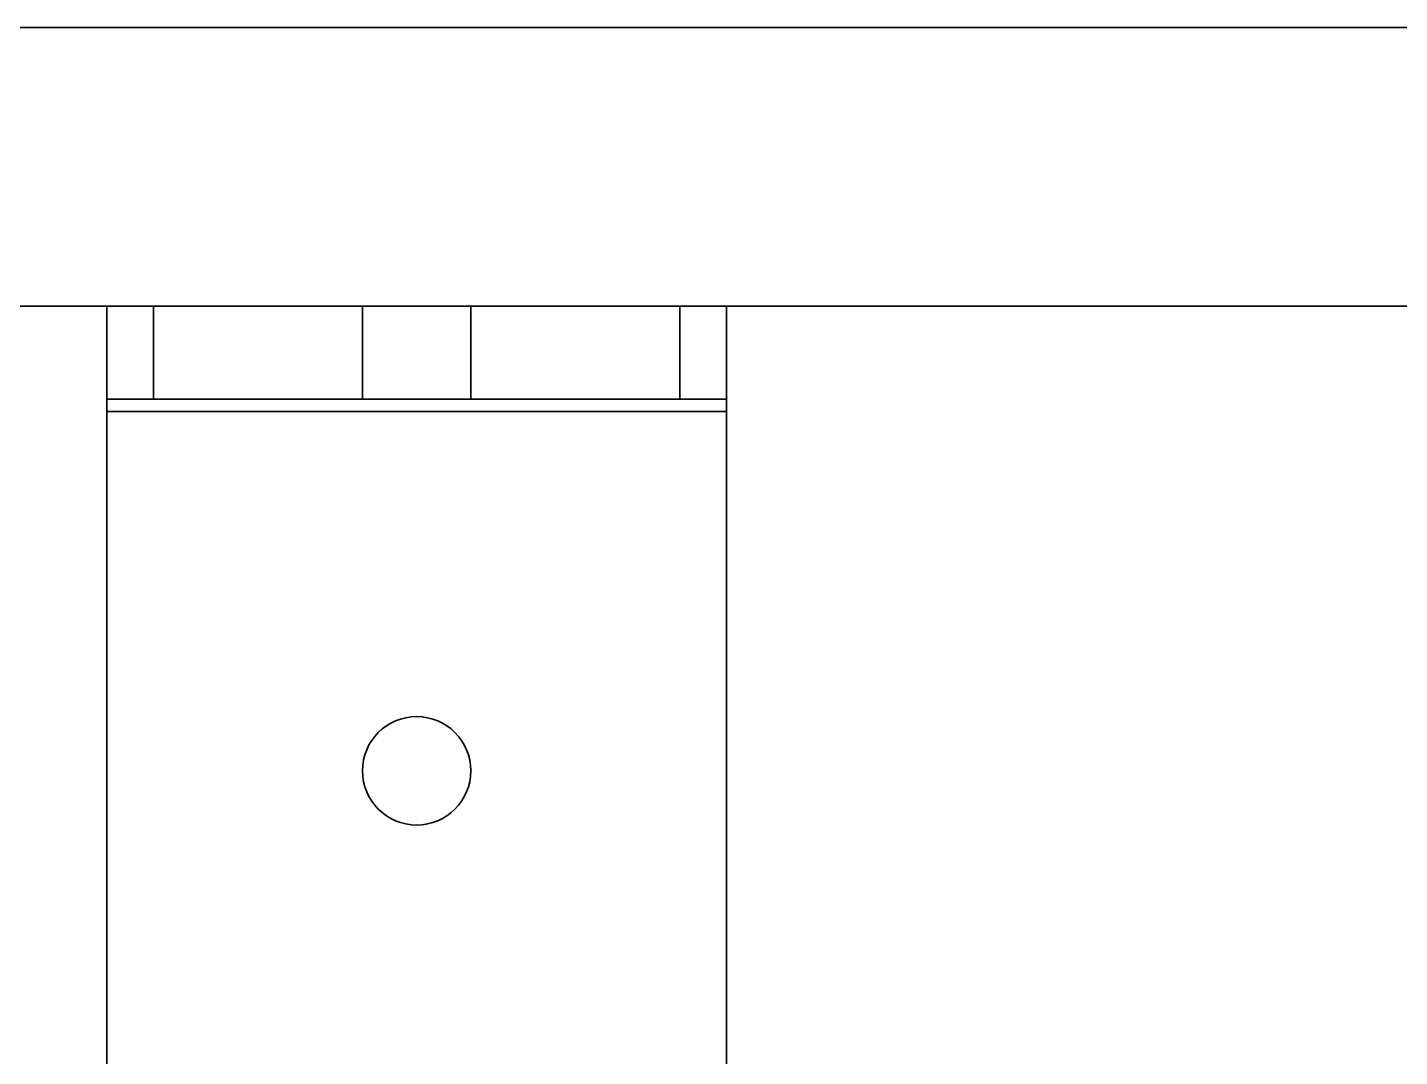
# Model space of a CAD drawing. Header units: millimetres. Extents: x -431 to 3717, y -325 to 2729.
# Drawn here: x 1336.9 to 1425.5, y 551.5 to 618 of the extents above; entities that cross this region are included whole.
import ezdxf

# ---------------------------------------------------------------- set-up
doc = ezdxf.new("R2010")
doc.units = ezdxf.units.MM

# ---------------------------------------------------------------- blocks, each defined once
blk = doc.blocks.new('Drawing View2')
at = {"color": 7, "linetype": 'Continuous', "lineweight": 35}
for p, q in [((1208.6, 280), (-191.4, 280)), ((-191.4, 280), (1208.6, 280)), ((1233.6, 262), (-216.4, 262)), ((1233.6, 262), (-216.4, 262)), ((-191.4, 262), (1208.6, 262)), ((1208.6, 262), (-191.4, 262)), ((1103.6, 262), (1100.6, 262)), ((1100.6, 262), (1100.6, 255.2)), ((1140.6, 262), (1100.6, 262)), ((1100.6, 262), (1100.6, 256)), ((1100.6, 256), (1100.6, 262)), ((1103.6, 256), (1103.6, 262)), ((1137.6, 262), (1103.6, 262)), ((1117.1, 262), (1117.1, 256)), ((1117.1, 262), (1117.1, 256)), ((1117.1, 262), (1117.1, 256)), ((1117.1, 262), (1124.1, 262)), ((1117.1, 262), (1124.1, 262)), ((1117.1, 262), (1124.1, 262)), ((1124.1, 256), (1124.1, 262)), ((1124.1, 256), (1124.1, 262)), ((1124.1, 256), (1124.1, 262)), ((1137.6, 262), (1137.6, 256)), ((1140.6, 262), (1137.6, 262)), ((1140.6, 262), (1140.6, 255.2)), ((1140.6, 256), (1140.6, 262)), ((1140.6, 262), (1140.6, 256)), ((1100.6, 256), (1100.6, 255.2)), ((1100.6, 256), (1103.6, 256)), ((1140.6, 256), (1100.6, 256)), ((1100.6, 255.2), (1100.6, 140)), ((1100.6, 255.2), (1100.6, 140)), ((1140.6, 255.2), (1100.6, 255.2)), ((1140.6, 255.2), (1100.6, 255.2)), ((1137.6, 256), (1103.6, 256)), ((1124.1, 256), (1117.1, 256)), ((1124.1, 256), (1117.1, 256)), ((1124.1, 256), (1117.1, 256)), ((1137.6, 256), (1140.6, 256)), ((1140.6, 256), (1140.6, 255.2)), ((1140.6, 255.2), (1140.6, 140)), ((1140.6, 255.2), (1140.6, 140))]:
    blk.add_line(p, q, dxfattribs=at)
blk.add_circle((1120.6, 232), 3.5, dxfattribs=at)
blk.add_circle((1120.6, 232), 3.5, dxfattribs=at)

msp = doc.modelspace()

# ---------------------------------------------------------------- block references
at = {"color": 7, "linetype": 'Continuous', "lineweight": 35}
msp.add_blockref('Drawing View2', (241.415, 338), dxfattribs=at)

doc.saveas('drawing.dxf')
